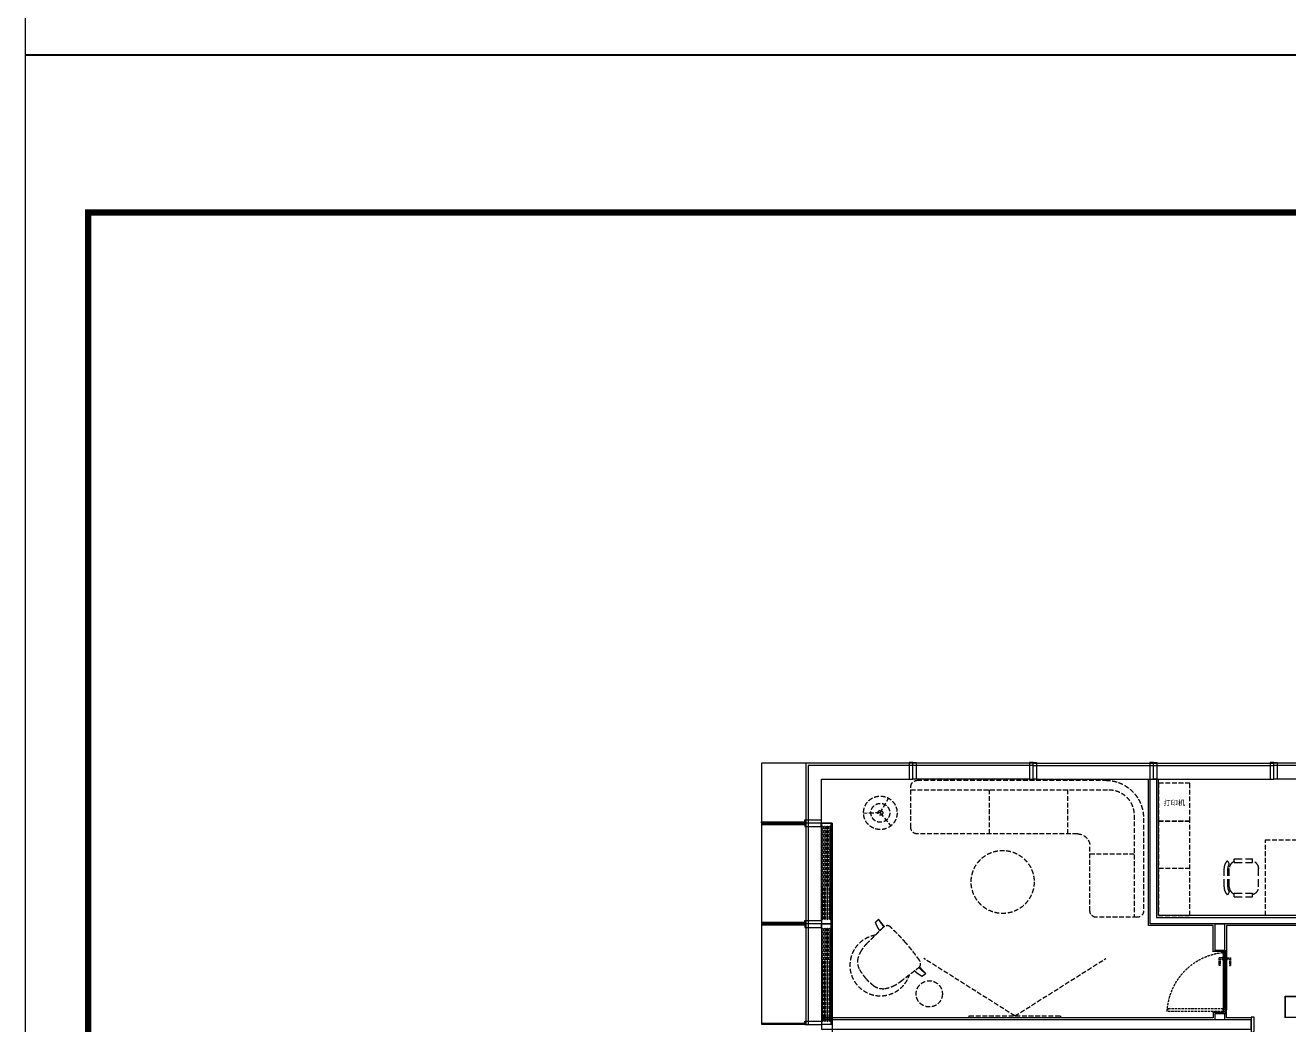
# Model space of a CAD drawing. Extents: x -284868 to 304789, y -137694 to 137894.
# Drawn here: x 111006 to 131065, y -68988 to -53123 of the extents above; entities that cross this region are included whole.
import ezdxf
from ezdxf.enums import TextEntityAlignment as Align

# ---------------------------------------------------------------- set-up
doc = ezdxf.new("R2010")
doc.units = 0
doc.linetypes.add('DASH', pattern=[0.35, 0.25, -0.1])
doc.linetypes.add('DASHED', pattern=[0.75, 0.5, -0.25])
doc.layers.get('0').update_dxf_attribs({"linetype": 'CONTINUOUS'})
for name, color, linetype in [('0-墙', 4, 'CONTINUOUS'), ('0-窗', 11, 'CONTINUOUS'), ('EQUIP-应急', 3, 'CONTINUOUS'), ('F-地漏', 8, 'CONTINUOUS'), ('P-完成面', 42, 'CONTINUOUS'), ('P-平面家具', 3, 'CONTINUOUS'), ('P-门扇', 6, 'CONTINUOUS'), ('TEL_TITLE', 7, 'CONTINUOUS')]:
    doc.layers.add(name, color=color, linetype=linetype)
doc.styles.add('_TCH_DYN', font='')
doc.styles.add('_TEL_ATTDEF', font='GBENOR', dxfattribs={"width": 0.8, "height": 3, "bigfont": 'GBCBIG'})
doc.styles.add('_TEL_DIM', font='SIMPLEX', dxfattribs={"width": 0.8, "height": 3.5, "bigfont": 'HZTXT'})
doc.styles.get('_TCH_DYN').set_extended_font_data('SimSun')

# ---------------------------------------------------------------- blocks, each defined once
blk = doc.blocks.new('A$C3B8026B3')
for p, q in [((950, 52205), (950, 54450)), ((950, 54450), (2345, 54450)), ((4255, 54450), (2455, 54450)), ((4365, 54450), (6165, 54450)), ((6275, 54450), (8075, 54450)), ((9985, 54450), (8185, 54450)), ((0, 53755, 0), (0, 53769, 0)), ((0, 53769, 0), (687, 53769, 0)), ((687, 53749, 0), (687, 53804, 0)), ((687, 53804, 0), (948, 53804, 0)), ((687, 53769, 0), (687, 53755, 0)), ((948, 53804, 0), (948, 53749, 0)), ((687, 53755, 0), (0, 53755, 0)), ((0, 53743, 0), (0, 53728, 0)), ((687, 53743, 0), (0, 53743, 0)), ((0, 53728, 0), (687, 53728, 0)), ((687, 53749, 0), (687, 53694, 0)), ((948, 53749, 0), (687, 53749, 0)), ((948, 53749, 0), (687, 53749, 0)), ((687, 53728, 0), (687, 53743, 0)), ((687, 53694, 0), (948, 53694, 0)), ((948, 53694, 0), (948, 53749, 0)), ((950, 52095), (950, 50605))]:
    blk.add_line(p, q)
for points in [[(700, 54700), (0, 54700), (0, 52156)], [(2400, 54700), (700, 54700)], [(700, 54700), (700, 52150)], [(2400, 54662), (738, 54662)], [(738, 54662), (738, 52150)], [(4310, 54700), (2400, 54700)], [(4310, 54662), (2400, 54662)], [(4310, 54700), (6220, 54700)], [(4310, 54662), (6220, 54662)], [(6220, 54700), (8130, 54700)], [(6220, 54662), (8130, 54662)], [(10040, 54700), (8130, 54700)], [(10040, 54662), (8130, 54662)], [(0, 52144), (0, 50556)], [(700, 52150), (700, 50550)], [(738, 52150), (738, 50550)]]:
    blk.add_lwpolyline(points)
for points in [[(2400, 54712), (2345, 54712), (2345, 54450), (2400, 54450)], [(2400, 54712), (2455, 54712), (2455, 54450), (2400, 54450)], [(4310, 54712), (4255, 54712), (4255, 54450), (4310, 54450)], [(4310, 54712), (4365, 54712), (4365, 54450), (4310, 54450)], [(6220, 54712), (6165, 54712), (6165, 54450), (6220, 54450)], [(6220, 54712), (6275, 54712), (6275, 54450), (6220, 54450)], [(8130, 54712), (8075, 54712), (8075, 54450), (8130, 54450)], [(8130, 54712), (8185, 54712), (8185, 54450), (8130, 54450)], [(688, 52150), (688, 52205), (950, 52205), (950, 52150)], [(688, 52150), (688, 52095), (950, 52095), (950, 52150)], [(688, 50550), (688, 50605), (950, 50605), (950, 50550)]]:
    blk.add_lwpolyline(points, close=True)
at = {"elevation": 0}
blk.add_lwpolyline([(688, 52156), (688, 52170), (0, 52170), (0, 52156)], close=True, dxfattribs=at)
for points in [[(0, 52144), (688, 52144), (688, 52129), (0, 52129)], [(0, 50556), (688, 50556), (688, 50570), (0, 50570)]]:
    blk.add_lwpolyline(points, dxfattribs=at)
blk = doc.blocks.new('A$C678165FB')
for p, q in [((-36643, 50506, 0), (-36643, 52099)), ((-36640, 50506, 0), (-36640, 52099)), ((-36643, 48906, 0), (-36643, 50494)), ((-36640, 48906, 0), (-36640, 50494))]:
    blk.add_line(p, q)
blk.add_lwpolyline([(-36802, 52099), (-36631, 52099), (-36631, 47300)])
for points in [[(-36630, 50506), (-36630, 52099), (-36801, 52099), (-36801, 50506)], [(-36630, 48906), (-36630, 50494), (-36801, 50494), (-36801, 48906)]]:
    blk.add_lwpolyline(points, close=True)
for points in [[(-36775, 52040), (-36775, 52010, -1), (-36795, 52010), (-36795, 52040, -0.999999)], [(-36775, 51975), (-36775, 51945, -1), (-36795, 51945), (-36795, 51975, -0.999999)], [(-36736, 52040), (-36736, 52010, -1), (-36756, 52010), (-36756, 52040, -0.999999)], [(-36736, 51975), (-36736, 51945, -1), (-36756, 51945), (-36756, 51975, -0.999999)], [(-36696, 52040), (-36696, 52010, -1), (-36716, 52010), (-36716, 52040, -0.999999)], [(-36696, 51975), (-36696, 51945, -1), (-36716, 51945), (-36716, 51975, -0.999999)], [(-36657, 52040), (-36657, 52010, -1), (-36677, 52010), (-36677, 52040, -0.999999)], [(-36657, 51975), (-36657, 51945, -1), (-36677, 51945), (-36677, 51975, -0.999999)], [(-36775, 51910), (-36775, 51880, -1), (-36795, 51880), (-36795, 51910, -0.999999)], [(-36775, 51845), (-36775, 51815, -1), (-36795, 51815), (-36795, 51845, -0.999999)], [(-36775, 51780), (-36775, 51750, -1), (-36795, 51750), (-36795, 51780, -0.999999)], [(-36736, 51910), (-36736, 51880, -1), (-36756, 51880), (-36756, 51910, -0.999999)], [(-36736, 51845), (-36736, 51815, -1), (-36756, 51815), (-36756, 51845, -0.999999)], [(-36736, 51780), (-36736, 51750, -1), (-36756, 51750), (-36756, 51780, -0.999999)], [(-36696, 51910), (-36696, 51880, -1), (-36716, 51880), (-36716, 51910, -0.999999)], [(-36696, 51845), (-36696, 51815, -1), (-36716, 51815), (-36716, 51845, -0.999999)], [(-36696, 51780), (-36696, 51750, -1), (-36716, 51750), (-36716, 51780, -0.999999)], [(-36657, 51910), (-36657, 51880, -1), (-36677, 51880), (-36677, 51910, -0.999999)], [(-36657, 51845), (-36657, 51815, -1), (-36677, 51815), (-36677, 51845, -0.999999)], [(-36657, 51780), (-36657, 51750, -1), (-36677, 51750), (-36677, 51780, -0.999999)], [(-36775, 51715), (-36775, 51685, -1), (-36795, 51685), (-36795, 51715, -0.999999)], [(-36775, 51650), (-36775, 51620, -1), (-36795, 51620), (-36795, 51650, -0.999999)], [(-36775, 51585), (-36775, 51555, -1), (-36795, 51555), (-36795, 51585, -0.999999)], [(-36736, 51715), (-36736, 51685, -1), (-36756, 51685), (-36756, 51715, -0.999999)], [(-36736, 51650), (-36736, 51620, -1), (-36756, 51620), (-36756, 51650, -0.999999)], [(-36736, 51585), (-36736, 51555, -1), (-36756, 51555), (-36756, 51585, -0.999999)], [(-36696, 51715), (-36696, 51685, -1), (-36716, 51685), (-36716, 51715, -0.999999)], [(-36696, 51650), (-36696, 51620, -1), (-36716, 51620), (-36716, 51650, -0.999999)], [(-36696, 51585), (-36696, 51555, -1), (-36716, 51555), (-36716, 51585, -0.999999)], [(-36657, 51715), (-36657, 51685, -1), (-36677, 51685), (-36677, 51715, -0.999999)], [(-36657, 51650), (-36657, 51620, -1), (-36677, 51620), (-36677, 51650, -0.999999)], [(-36657, 51585), (-36657, 51555, -1), (-36677, 51555), (-36677, 51585, -0.999999)], [(-36775, 51520), (-36775, 51490, -1), (-36795, 51490), (-36795, 51520, -0.999999)], [(-36775, 51455), (-36775, 51425, -1), (-36795, 51425), (-36795, 51455, -0.999999)], [(-36775, 51390), (-36775, 51360, -1), (-36795, 51360), (-36795, 51390, -0.999999)], [(-36736, 51520), (-36736, 51490, -1), (-36756, 51490), (-36756, 51520, -0.999999)], [(-36736, 51455), (-36736, 51425, -1), (-36756, 51425), (-36756, 51455, -0.999999)], [(-36736, 51390), (-36736, 51360, -1), (-36756, 51360), (-36756, 51390, -0.999999)], [(-36696, 51520), (-36696, 51490, -1), (-36716, 51490), (-36716, 51520, -0.999999)], [(-36696, 51455), (-36696, 51425, -1), (-36716, 51425), (-36716, 51455, -0.999999)], [(-36696, 51390), (-36696, 51360, -1), (-36716, 51360), (-36716, 51390, -0.999999)], [(-36657, 51520), (-36657, 51490, -1), (-36677, 51490), (-36677, 51520, -0.999999)], [(-36657, 51455), (-36657, 51425, -1), (-36677, 51425), (-36677, 51455, -0.999999)], [(-36657, 51390), (-36657, 51360, -1), (-36677, 51360), (-36677, 51390, -0.999999)], [(-36775, 51325), (-36775, 51295, -1), (-36795, 51295), (-36795, 51325, -0.999999)], [(-36775, 51260), (-36775, 51230, -1), (-36795, 51230), (-36795, 51260, -0.999999)], [(-36775, 51195), (-36775, 51165, -1), (-36795, 51165), (-36795, 51195, -0.999999)], [(-36736, 51325), (-36736, 51295, -1), (-36756, 51295), (-36756, 51325, -0.999999)], [(-36736, 51260), (-36736, 51230, -1), (-36756, 51230), (-36756, 51260, -0.999999)], [(-36736, 51195), (-36736, 51165, -1), (-36756, 51165), (-36756, 51195, -0.999999)], [(-36696, 51325), (-36696, 51295, -1), (-36716, 51295), (-36716, 51325, -0.999999)], [(-36696, 51260), (-36696, 51230, -1), (-36716, 51230), (-36716, 51260, -0.999999)], [(-36696, 51195), (-36696, 51165, -1), (-36716, 51165), (-36716, 51195, -0.999999)], [(-36657, 51325), (-36657, 51295, -1), (-36677, 51295), (-36677, 51325, -0.999999)], [(-36657, 51260), (-36657, 51230, -1), (-36677, 51230), (-36677, 51260, -0.999999)], [(-36657, 51195), (-36657, 51165, -1), (-36677, 51165), (-36677, 51195, -0.999999)], [(-36775, 51130), (-36775, 51100, -1), (-36795, 51100), (-36795, 51130, -0.999999)], [(-36775, 51035), (-36775, 51065, 1), (-36795, 51065), (-36795, 51035, 0.999999)], [(-36775, 50970), (-36775, 51000, 1), (-36795, 51000), (-36795, 50970, 0.999999)], [(-36736, 51130), (-36736, 51100, -1), (-36756, 51100), (-36756, 51130, -0.999999)], [(-36736, 51035), (-36736, 51065, 1), (-36756, 51065), (-36756, 51035, 0.999999)], [(-36736, 50970), (-36736, 51000, 1), (-36756, 51000), (-36756, 50970, 0.999999)], [(-36696, 51130), (-36696, 51100, -1), (-36716, 51100), (-36716, 51130, -0.999999)], [(-36696, 51035), (-36696, 51065, 1), (-36716, 51065), (-36716, 51035, 0.999999)], [(-36696, 50970), (-36696, 51000, 1), (-36716, 51000), (-36716, 50970, 0.999999)], [(-36657, 51130), (-36657, 51100, -1), (-36677, 51100), (-36677, 51130, -0.999999)], [(-36657, 51035), (-36657, 51065, 1), (-36677, 51065), (-36677, 51035, 0.999999)], [(-36657, 50970), (-36657, 51000, 1), (-36677, 51000), (-36677, 50970, 0.999999)], [(-36775, 50905), (-36775, 50935, 1), (-36795, 50935), (-36795, 50905, 0.999999)], [(-36775, 50840), (-36775, 50870, 1), (-36795, 50870), (-36795, 50840, 0.999999)], [(-36775, 50775), (-36775, 50805, 1), (-36795, 50805), (-36795, 50775, 0.999999)], [(-36775, 50710), (-36775, 50740, 1), (-36795, 50740), (-36795, 50710, 0.999999)], [(-36736, 50905), (-36736, 50935, 1), (-36756, 50935), (-36756, 50905, 0.999999)], [(-36736, 50840), (-36736, 50870, 1), (-36756, 50870), (-36756, 50840, 0.999999)], [(-36736, 50775), (-36736, 50805, 1), (-36756, 50805), (-36756, 50775, 0.999999)], [(-36736, 50710), (-36736, 50740, 1), (-36756, 50740), (-36756, 50710, 0.999999)], [(-36696, 50905), (-36696, 50935, 1), (-36716, 50935), (-36716, 50905, 0.999999)], [(-36696, 50840), (-36696, 50870, 1), (-36716, 50870), (-36716, 50840, 0.999999)], [(-36696, 50775), (-36696, 50805, 1), (-36716, 50805), (-36716, 50775, 0.999999)], [(-36696, 50710), (-36696, 50740, 1), (-36716, 50740), (-36716, 50710, 0.999999)], [(-36657, 50905), (-36657, 50935, 1), (-36677, 50935), (-36677, 50905, 0.999999)], [(-36657, 50840), (-36657, 50870, 1), (-36677, 50870), (-36677, 50840, 0.999999)], [(-36657, 50775), (-36657, 50805, 1), (-36677, 50805), (-36677, 50775, 0.999999)], [(-36657, 50710), (-36657, 50740, 1), (-36677, 50740), (-36677, 50710, 0.999999)], [(-36775, 50645), (-36775, 50675, 1), (-36795, 50675), (-36795, 50645, 0.999999)], [(-36775, 50580), (-36775, 50610, 1), (-36795, 50610), (-36795, 50580, 0.999999)], [(-36736, 50645), (-36736, 50675, 1), (-36756, 50675), (-36756, 50645, 0.999999)], [(-36736, 50580), (-36736, 50610, 1), (-36756, 50610), (-36756, 50580, 0.999999)], [(-36696, 50645), (-36696, 50675, 1), (-36716, 50675), (-36716, 50645, 0.999999)], [(-36696, 50580), (-36696, 50610, 1), (-36716, 50610), (-36716, 50580, 0.999999)], [(-36657, 50645), (-36657, 50675, 1), (-36677, 50675), (-36677, 50645, 0.999999)], [(-36657, 50580), (-36657, 50610, 1), (-36677, 50610), (-36677, 50580, 0.999999)], [(-36775, 50420), (-36775, 50390, -1), (-36795, 50390), (-36795, 50420, -0.999999)], [(-36775, 50355), (-36775, 50325, -1), (-36795, 50325), (-36795, 50355, -0.999999)], [(-36736, 50420), (-36736, 50390, -1), (-36756, 50390), (-36756, 50420, -0.999999)], [(-36736, 50355), (-36736, 50325, -1), (-36756, 50325), (-36756, 50355, -0.999999)], [(-36696, 50420), (-36696, 50390, -1), (-36716, 50390), (-36716, 50420, -0.999999)], [(-36696, 50355), (-36696, 50325, -1), (-36716, 50325), (-36716, 50355, -0.999999)], [(-36657, 50420), (-36657, 50390, -1), (-36677, 50390), (-36677, 50420, -0.999999)], [(-36657, 50355), (-36657, 50325, -1), (-36677, 50325), (-36677, 50355, -0.999999)], [(-36775, 50290), (-36775, 50260, -1), (-36795, 50260), (-36795, 50290, -0.999999)], [(-36775, 50225), (-36775, 50195, -1), (-36795, 50195), (-36795, 50225, -0.999999)], [(-36775, 50160), (-36775, 50130, -1), (-36795, 50130), (-36795, 50160, -0.999999)], [(-36736, 50290), (-36736, 50260, -1), (-36756, 50260), (-36756, 50290, -0.999999)], [(-36736, 50225), (-36736, 50195, -1), (-36756, 50195), (-36756, 50225, -0.999999)], [(-36736, 50160), (-36736, 50130, -1), (-36756, 50130), (-36756, 50160, -0.999999)], [(-36696, 50290), (-36696, 50260, -1), (-36716, 50260), (-36716, 50290, -0.999999)], [(-36696, 50225), (-36696, 50195, -1), (-36716, 50195), (-36716, 50225, -0.999999)], [(-36696, 50160), (-36696, 50130, -1), (-36716, 50130), (-36716, 50160, -0.999999)], [(-36657, 50290), (-36657, 50260, -1), (-36677, 50260), (-36677, 50290, -0.999999)], [(-36657, 50225), (-36657, 50195, -1), (-36677, 50195), (-36677, 50225, -0.999999)], [(-36657, 50160), (-36657, 50130, -1), (-36677, 50130), (-36677, 50160, -0.999999)], [(-36775, 50095), (-36775, 50065, -1), (-36795, 50065), (-36795, 50095, -0.999999)], [(-36775, 50030), (-36775, 50000, -1), (-36795, 50000), (-36795, 50030, -0.999999)], [(-36775, 49965), (-36775, 49935, -1), (-36795, 49935), (-36795, 49965, -0.999999)], [(-36736, 50095), (-36736, 50065, -1), (-36756, 50065), (-36756, 50095, -0.999999)], [(-36736, 50030), (-36736, 50000, -1), (-36756, 50000), (-36756, 50030, -0.999999)], [(-36736, 49965), (-36736, 49935, -1), (-36756, 49935), (-36756, 49965, -0.999999)], [(-36696, 50095), (-36696, 50065, -1), (-36716, 50065), (-36716, 50095, -0.999999)], [(-36696, 50030), (-36696, 50000, -1), (-36716, 50000), (-36716, 50030, -0.999999)], [(-36696, 49965), (-36696, 49935, -1), (-36716, 49935), (-36716, 49965, -0.999999)], [(-36657, 50095), (-36657, 50065, -1), (-36677, 50065), (-36677, 50095, -0.999999)], [(-36657, 50030), (-36657, 50000, -1), (-36677, 50000), (-36677, 50030, -0.999999)], [(-36657, 49965), (-36657, 49935, -1), (-36677, 49935), (-36677, 49965, -0.999999)], [(-36775, 49870), (-36775, 49900, 1), (-36795, 49900), (-36795, 49870, 0.999999)], [(-36775, 49805), (-36775, 49835, 1), (-36795, 49835), (-36795, 49805, 0.999999)], [(-36775, 49740), (-36775, 49770, 1), (-36795, 49770), (-36795, 49740, 0.999999)], [(-36736, 49870), (-36736, 49900, 1), (-36756, 49900), (-36756, 49870, 0.999999)], [(-36736, 49805), (-36736, 49835, 1), (-36756, 49835), (-36756, 49805, 0.999999)], [(-36736, 49740), (-36736, 49770, 1), (-36756, 49770), (-36756, 49740, 0.999999)], [(-36696, 49870), (-36696, 49900, 1), (-36716, 49900), (-36716, 49870, 0.999999)], [(-36696, 49805), (-36696, 49835, 1), (-36716, 49835), (-36716, 49805, 0.999999)], [(-36696, 49740), (-36696, 49770, 1), (-36716, 49770), (-36716, 49740, 0.999999)], [(-36657, 49870), (-36657, 49900, 1), (-36677, 49900), (-36677, 49870, 0.999999)], [(-36657, 49805), (-36657, 49835, 1), (-36677, 49835), (-36677, 49805, 0.999999)], [(-36657, 49740), (-36657, 49770, 1), (-36677, 49770), (-36677, 49740, 0.999999)], [(-36775, 49675), (-36775, 49705, 1), (-36795, 49705), (-36795, 49675, 0.999999)], [(-36775, 49610), (-36775, 49640, 1), (-36795, 49640), (-36795, 49610, 0.999999)], [(-36775, 49545), (-36775, 49575, 1), (-36795, 49575), (-36795, 49545, 0.999999)], [(-36736, 49675), (-36736, 49705, 1), (-36756, 49705), (-36756, 49675, 0.999999)], [(-36736, 49610), (-36736, 49640, 1), (-36756, 49640), (-36756, 49610, 0.999999)], [(-36736, 49545), (-36736, 49575, 1), (-36756, 49575), (-36756, 49545, 0.999999)], [(-36696, 49675), (-36696, 49705, 1), (-36716, 49705), (-36716, 49675, 0.999999)], [(-36696, 49610), (-36696, 49640, 1), (-36716, 49640), (-36716, 49610, 0.999999)], [(-36696, 49545), (-36696, 49575, 1), (-36716, 49575), (-36716, 49545, 0.999999)], [(-36657, 49675), (-36657, 49705, 1), (-36677, 49705), (-36677, 49675, 0.999999)], [(-36657, 49610), (-36657, 49640, 1), (-36677, 49640), (-36677, 49610, 0.999999)], [(-36657, 49545), (-36657, 49575, 1), (-36677, 49575), (-36677, 49545, 0.999999)], [(-36775, 49480), (-36775, 49510, 1), (-36795, 49510), (-36795, 49480, 0.999999)], [(-36775, 49415), (-36775, 49445, 1), (-36795, 49445), (-36795, 49415, 0.999999)], [(-36775, 49350), (-36775, 49380, 1), (-36795, 49380), (-36795, 49350, 0.999999)], [(-36736, 49480), (-36736, 49510, 1), (-36756, 49510), (-36756, 49480, 0.999999)], [(-36736, 49415), (-36736, 49445, 1), (-36756, 49445), (-36756, 49415, 0.999999)], [(-36736, 49350), (-36736, 49380, 1), (-36756, 49380), (-36756, 49350, 0.999999)], [(-36696, 49480), (-36696, 49510, 1), (-36716, 49510), (-36716, 49480, 0.999999)], [(-36696, 49415), (-36696, 49445, 1), (-36716, 49445), (-36716, 49415, 0.999999)], [(-36696, 49350), (-36696, 49380, 1), (-36716, 49380), (-36716, 49350, 0.999999)], [(-36657, 49480), (-36657, 49510, 1), (-36677, 49510), (-36677, 49480, 0.999999)], [(-36657, 49415), (-36657, 49445, 1), (-36677, 49445), (-36677, 49415, 0.999999)], [(-36657, 49350), (-36657, 49380, 1), (-36677, 49380), (-36677, 49350, 0.999999)], [(-36775, 49285), (-36775, 49315, 1), (-36795, 49315), (-36795, 49285, 0.999999)], [(-36775, 49220), (-36775, 49250, 1), (-36795, 49250), (-36795, 49220, 0.999999)], [(-36775, 49155), (-36775, 49185, 1), (-36795, 49185), (-36795, 49155, 0.999999)], [(-36736, 49285), (-36736, 49315, 1), (-36756, 49315), (-36756, 49285, 0.999999)], [(-36736, 49220), (-36736, 49250, 1), (-36756, 49250), (-36756, 49220, 0.999999)], [(-36736, 49155), (-36736, 49185, 1), (-36756, 49185), (-36756, 49155, 0.999999)], [(-36696, 49285), (-36696, 49315, 1), (-36716, 49315), (-36716, 49285, 0.999999)], [(-36696, 49220), (-36696, 49250, 1), (-36716, 49250), (-36716, 49220, 0.999999)], [(-36696, 49155), (-36696, 49185, 1), (-36716, 49185), (-36716, 49155, 0.999999)], [(-36657, 49285), (-36657, 49315, 1), (-36677, 49315), (-36677, 49285, 0.999999)], [(-36657, 49220), (-36657, 49250, 1), (-36677, 49250), (-36677, 49220, 0.999999)], [(-36657, 49155), (-36657, 49185, 1), (-36677, 49185), (-36677, 49155, 0.999999)], [(-36775, 49090), (-36775, 49120, 1), (-36795, 49120), (-36795, 49090, 0.999999)], [(-36775, 49025), (-36775, 49055, 1), (-36795, 49055), (-36795, 49025, 0.999999)], [(-36775, 48960), (-36775, 48990, 1), (-36795, 48990), (-36795, 48960, 0.999999)], [(-36736, 49090), (-36736, 49120, 1), (-36756, 49120), (-36756, 49090, 0.999999)], [(-36736, 49025), (-36736, 49055, 1), (-36756, 49055), (-36756, 49025, 0.999999)], [(-36736, 48960), (-36736, 48990, 1), (-36756, 48990), (-36756, 48960, 0.999999)], [(-36696, 49090), (-36696, 49120, 1), (-36716, 49120), (-36716, 49090, 0.999999)], [(-36696, 49025), (-36696, 49055, 1), (-36716, 49055), (-36716, 49025, 0.999999)], [(-36696, 48960), (-36696, 48990, 1), (-36716, 48990), (-36716, 48960, 0.999999)], [(-36657, 49090), (-36657, 49120, 1), (-36677, 49120), (-36677, 49090, 0.999999)], [(-36657, 49025), (-36657, 49055, 1), (-36677, 49055), (-36677, 49025, 0.999999)], [(-36657, 48960), (-36657, 48990, 1), (-36677, 48990), (-36677, 48960, 0.999999)]]:
    blk.add_lwpolyline(points, format="xyb", close=True)
blk = doc.blocks.new('FZ03')
at = {"color": 8}
for p, q in [((-4, 1), (-4, 3)), ((-4, 3), (0, 3)), ((0, 0), (-4, 1)), ((-3, 7), (3, 7)), ((0, 7), (-3, 5)), ((-3, 3), (-3, 7)), ((0, 5), (-3, 4)), ((0, 7), (3, 5)), ((0, 7), (0, 3)), ((0, 5), (3, 4)), ((0, 3), (4, 3)), ((4, 1), (0, 0)), ((3, 3), (3, 7)), ((4, 3), (4, 1))]:
    blk.add_line(p, q, dxfattribs=at)
blk = doc.blocks.new('A$C79893AB6')
at = {"color": 8, "linetype": 'DASHED', "ltscale": 5}
for points in [[(10, 20), (0, 20), (0, 5), (10, 5)], [(10, 0), (12, 0), (12, 25), (10, 25)], [(13, 0), (15, 0), (15, 25), (13, 25)], [(15, 20), (25, 20), (25, 5), (15, 5)]]:
    blk.add_lwpolyline(points, close=True, dxfattribs=at)
for points in [[(5, 20), (5, 5)], [(12, 18), (13, 18)], [(12, 16), (13, 16)], [(12, 14), (13, 14)], [(12, 10), (13, 10)], [(12, 8), (13, 8)], [(12, 6), (13, 6)], [(20, 20), (20, 5)]]:
    blk.add_lwpolyline(points, dxfattribs=at)
blk = doc.blocks.new('A$C11DE782A')
at = {"color": 8, "linetype": 'DASHED', "ltscale": 30}
for points in [[(825, 63), (721, 63), (721, 82), (844, 82)], [(861, 20), (861, 15), (809, 15), (809, 20)], [(825, 63), (825, 22), (844, 22), (844, 82)], [(825, -83), (721, -83), (721, -102), (844, -102)], [(861, -40), (861, -35), (809, -35), (809, -40)], [(825, -83), (825, -42), (844, -42), (844, -102)]]:
    blk.add_lwpolyline(points, dxfattribs=at)
for points in [[(809, 20, -0.414214), (810, 22), (860, 22, -0.414214), (861, 20)], [(809, -40, 0.414214), (810, -42), (860, -42, 0.414214), (861, -40)]]:
    blk.add_lwpolyline(points, format="xyb", dxfattribs=at)
at = {"layer": 'P-门扇'}
for p, q in [((900, 15), (20, 15)), ((900, -35), (20, -35))]:
    blk.add_line(p, q, dxfattribs=at)
at = {"layer": 'P-门扇', "color": 251}
for p, q in [((915, 12), (20, 12)), ((900, 0), (20, 0)), ((900, -20), (20, -20)), ((930, -32), (20, -32))]:
    blk.add_line(p, q, dxfattribs=at)
at = {"layer": 'P-门扇'}
blk.add_lwpolyline([(5, 15), (20, 15), (20, -35), (-10, -35), (-10, -3), (5, -3)], close=True, dxfattribs=at)
at = {"layer": 'P-门扇', "color": 251}
for points in [[(60, -20), (60, 0), (20, 0), (20, -20)], [(480, -20), (480, 0), (440, 0), (440, -20)], [(900, -20), (900, 0), (860, 0), (860, -20)]]:
    blk.add_lwpolyline(points, close=True, dxfattribs=at)
for points in [[(60, -20), (20, 0)], [(20, -20), (60, 0)], [(480, -20), (440, 0)], [(440, -20), (480, 0)], [(900, -20), (860, 0)], [(860, -20), (900, 0)]]:
    blk.add_lwpolyline(points, dxfattribs=at)
at = {"layer": 'P-门扇'}
for points in [[(900, -35), (900, -35), (930, -35), (930, -3), (915, -3), (915, 15), (900, 15)], [(900, 12), (900, -32)]]:
    blk.add_lwpolyline(points, dxfattribs=at)
at = {"layer": 'P-门扇', "color": 251, "linetype": 'DASH', "ltscale": 150}
blk.add_lwpolyline([(40, -50), (22, -50), (22, -35), (-10, -35), (-10, -925), (22, -925), (22, -910), (40, -910), (40, -50)], dxfattribs=at)
blk.add_lwpolyline([(930, -35, -0.374184), (-10, -925, 3.831979)], format="xyb", dxfattribs=at)
at = {"xscale": -0.7194583547756841, "yscale": 0.7194583547756841, "zscale": 0.7194583547756841}
for p in [(-5, -2), (925, -2)]:
    blk.add_blockref('FZ03', p, dxfattribs=at)
blk.add_blockref('A$C79893AB6', (-25, -35))
blk = doc.blocks.new('A$C6ADB32EF')
at = {"linetype": 'DASH', "ltscale": 500, "extrusion": (9.7216e-06, -4.61158e-06, 1)}
for p, q in [((-453, 302, 0), (-453, 244, 0)), ((-162, 302, 0), (-453, 302, 0)), ((-162, 244, 0), (-453, 244, 0)), ((-162, 302, 0), (-162, 244, 0)), ((-548, 146, 0), (-548, -146, 0)), ((-82, 146, 0), (-82, -146, 0)), ((-58, 146, 0), (-58, -146, 0)), ((0, 146, 0), (0, -146, 0)), ((-162, -244, 0), (-453, -244, 0)), ((-453, -244, 0), (-453, -302, 0)), ((-162, -302, 0), (-453, -302, 0)), ((-162, -244, 0), (-162, -302, 0))]:
    blk.add_line(p, q, dxfattribs=at)
for centre, radius, start, end in [((-432, 146), 117, 100.6177, 180), ((-198, 146), 116, 359.9475, 71.9768), ((-40, 222), 41.8, 93.1903, 179.0444), ((-198, 146), 140, 360, 33.4945), ((-181, 148), 181, 359.2506, 39.8909), ((-432, -146), 117, 180, 259.3822), ((-198, -146), 116, 288.0313, 0.0488), ((-198, -146), 140, 326.5054, 360), ((-168, -150), 168, 315.8401, 1.3797), ((-7, -201), 77.5, 196.626, 238.7279)]:
    blk.add_arc(centre, radius, start, end, dxfattribs=at)
blk = doc.blocks.new('SDGEWTEWTET')
at = {"layer": 'P-平面家具', "linetype": 'DASH', "ltscale": 300}
for p, q in [((29483, 129079, -5144160), (26340, 129079, -5144160)), ((25940, 128679, -5144160), (25940, 127055, -5144160))]:
    blk.add_line(p, q, dxfattribs=at)
at = {"layer": 'P-平面家具', "linetype": 'DASH', "ltscale": 300, "elevation": -5144160}
blk.add_lwpolyline([(26540, 127055, 0.414214), (26640, 127155), (26640, 128179, -0.414214), (26840, 128379), (29383, 128379, 0.414214), (29483, 128479), (29483, 129129, 0.414214), (29383, 129229), (26390, 129229, 0.414214), (25790, 128629), (25790, 127155, 0.414214), (25890, 127055), (26540, 127055)], format="xyb", dxfattribs=at)
for points in [[(26989, 128379), (26989, 129079)], [(28236, 128379), (28236, 129079)], [(26640, 128061), (25940, 128062)]]:
    blk.add_lwpolyline(points, dxfattribs=at)
at = {"layer": 'P-平面家具', "linetype": 'DASH', "ltscale": 300}
blk.add_arc((26340, 128679, -5144160), 400, 90, 180, dxfattribs=at)
blk = doc.blocks.new('qgergwerghwe')
at = {"layer": 'P-平面家具', "linetype": 'DASH', "ltscale": 300}
for p, q in [((418172, 93337), (418172, 93337)), ((418192, 93457), (418237, 93387)), ((418250, 93369), (418274, 93341)), ((418856, 92672), (418832, 92699)), ((418813, 92599), (418813, 92599)), ((418935, 92601), (418872, 92656))]:
    blk.add_line(p, q, dxfattribs=at)
blk.add_circle((418996, 92278), 208, dxfattribs=at)
for centre, radius, start, end in [((418433, 93514), 233, 213.0869, 218.5593), ((418221, 92732), 485, 99.6198, 342.3375), ((419025, 92832), 233, 223.3981, 228.8704)]:
    blk.add_arc(centre, radius, start, end, dxfattribs=at)
for points, weights in [([(418270, 93338), (418140, 93210), (418010, 93083)], [1, 0.999998055489, 1]), ([(418010, 93083), (417957, 93031), (417918, 92968)], [1, 0.992638230434, 1]), ([(417918, 92968), (417883, 92913), (417864, 92849)], [1, 0.99030303555, 1]), ([(417864, 92849), (417840, 92754), (417886, 92667)], [1, 0.933902636601, 1]), ([(418540, 92474), (418684, 92585), (418828, 92695)], [1, 0.999998055489, 1]), ([(417886, 92667), (417930, 92593), (417985, 92527)], [1, 0.99637701365, 1]), ([(417985, 92527), (418043, 92463), (418111, 92409)], [1, 0.99637701365, 1]), ([(418413, 92399), (418481, 92429), (418540, 92474)], [1, 0.992638230434, 1]), ([(418111, 92409), (418190, 92352), (418288, 92362)], [1, 0.933902636601, 1]), ([(418288, 92362), (418353, 92372), (418413, 92399)], [1, 0.99030303555, 1])]:
    blk.add_rational_spline(points, weights, degree=2, dxfattribs=at)
for points, knots in [([(418192, 93457), (418190, 93456), (418189, 93455), (418188, 93454), (418186, 93453), (418182, 93451), (418178, 93448), (418174, 93445), (418170, 93442), (418167, 93439), (418163, 93435), (418159, 93432), (418156, 93429), (418152, 93425), (418149, 93422), (418147, 93419), (418144, 93416), (418142, 93414), (418141, 93412), (418139, 93411), (418139, 93410), (418138, 93409), (418138, 93409)], [0.39775262, 0.39775262, 0.39775262, 0.40001533, 0.40227804, 0.40454075, 0.40680346, 0.40906617, 0.41132888, 0.41359159, 0.4158543, 0.41811701, 0.42037972, 0.42264243, 0.42490514, 0.42716785, 0.42943056, 0.43169327, 0.43395598, 0.43621869, 0.4384814, 0.44074411, 0.44300682, 0.44304331, 0.44304331, 0.44304331]), ([(418176, 93329), (418177, 93328), (418178, 93327), (418179, 93325), (418179, 93324), (418181, 93321), (418184, 93318), (418185, 93315), (418187, 93312), (418189, 93310), (418190, 93307), (418194, 93303), (418196, 93299), (418198, 93297), (418200, 93295), (418201, 93293), (418201, 93293)], [0.7314658, 0.7314658, 0.7314658, 0.7417246, 0.7519834, 0.7622423, 0.7725011, 0.7827599, 0.7930188, 0.8032776, 0.8135365, 0.8237953, 0.8340541, 0.844313, 0.8545718, 0.8648306, 0.8750895, 0.8752567, 0.8752567, 0.8752567]), ([(418201, 93293), (418202, 93292), (418203, 93290), (418204, 93289), (418205, 93288), (418206, 93287), (418207, 93286), (418208, 93284), (418209, 93283), (418210, 93282), (418210, 93281), (418211, 93280), (418212, 93279), (418212, 93279)], [0.8752567, 0.8752567, 0.8752567, 0.8865889, 0.897921, 0.9092531, 0.9205852, 0.9319173, 0.9432494, 0.9545815, 0.9659136, 0.9772457, 0.9885778, 0.9999099, 1, 1, 1]), ([(418283, 93348), (418275, 93356), (418272, 93360), (418269, 93363), (418267, 93366), (418264, 93369), (418261, 93372), (418259, 93375), (418257, 93377), (418256, 93379), (418255, 93380), (418253, 93382), (418252, 93383), (418252, 93384), (418251, 93385), (418250, 93386), (418250, 93386), (418249, 93387)], [0, 0, 0, 0.00171191, 0.00366952, 0.00562712, 0.00758472, 0.00954232, 0.01149992, 0.01345752, 0.01541513, 0.01737273, 0.01933033, 0.02128793, 0.02324553, 0.02520313, 0.02716074, 0.02911834, 0.03107594, 0.03107594, 0.03107594]), ([(418840, 92706), (418847, 92698), (418850, 92694), (418853, 92691), (418855, 92688), (418858, 92686), (418861, 92682), (418863, 92679), (418865, 92677), (418866, 92676), (418868, 92674), (418869, 92673), (418870, 92672), (418871, 92671), (418872, 92670), (418873, 92669), (418873, 92668), (418873, 92668)], [0, 0, 0, 0.00171191, 0.00366952, 0.00562712, 0.00758472, 0.00954232, 0.01149992, 0.01345752, 0.01541513, 0.01737273, 0.01933033, 0.02128793, 0.02324553, 0.02520313, 0.02716074, 0.02911834, 0.03107594, 0.03107594, 0.03107594]), ([(418774, 92633), (418773, 92635), (418772, 92636), (418771, 92637), (418770, 92638), (418769, 92639), (418767, 92640), (418766, 92641), (418765, 92642), (418764, 92643), (418763, 92644), (418763, 92645), (418762, 92646), (418762, 92646)], [0.8752567, 0.8752567, 0.8752567, 0.8865889, 0.897921, 0.9092531, 0.9205852, 0.9319173, 0.9432494, 0.9545815, 0.9659136, 0.9772457, 0.9885778, 0.9999099, 1, 1, 1]), ([(418806, 92604), (418805, 92605), (418804, 92606), (418803, 92607), (418802, 92608), (418799, 92610), (418796, 92613), (418793, 92615), (418791, 92617), (418789, 92619), (418787, 92621), (418783, 92625), (418780, 92628), (418778, 92630), (418775, 92632), (418774, 92633), (418774, 92633)], [0.7314658, 0.7314658, 0.7314658, 0.7417246, 0.7519834, 0.7622423, 0.7725011, 0.7827599, 0.7930188, 0.8032776, 0.8135365, 0.8237953, 0.8340541, 0.844313, 0.8545718, 0.8648306, 0.8750895, 0.8752567, 0.8752567, 0.8752567]), ([(418935, 92601), (418934, 92600), (418933, 92599), (418932, 92598), (418930, 92596), (418928, 92593), (418924, 92589), (418920, 92585), (418917, 92582), (418914, 92579), (418910, 92576), (418906, 92573), (418903, 92570), (418898, 92567), (418894, 92564), (418891, 92562), (418888, 92560), (418885, 92558), (418884, 92557), (418882, 92556), (418881, 92555), (418880, 92555), (418880, 92555)], [0.39775262, 0.39775262, 0.39775262, 0.40001533, 0.40227804, 0.40454075, 0.40680346, 0.40906617, 0.41132888, 0.41359159, 0.4158543, 0.41811701, 0.42037972, 0.42264243, 0.42490514, 0.42716785, 0.42943056, 0.43169327, 0.43395598, 0.43621869, 0.4384814, 0.44074411, 0.44300682, 0.44304331, 0.44304331, 0.44304331])]:
    blk.add_open_spline(points, degree=2, knots=knots, dxfattribs=at)
for points in [[(418138, 93409), (418138, 93409), (418138, 93409)], [(418138, 93409), (418138, 93409), (418138, 93408), (418138, 93408), (418138, 93408)], [(418138, 93408), (418155, 93372), (418172, 93336)], [(418172, 93336), (418172, 93336), (418172, 93336)], [(418172, 93336), (418173, 93334), (418175, 93330), (418176, 93329)], [(418193, 93457), (418193, 93457), (418192, 93457), (418192, 93457), (418192, 93457)], [(418202, 93447), (418201, 93448), (418198, 93452), (418194, 93455), (418193, 93457)], [(418193, 93457), (418193, 93457), (418193, 93457)], [(418193, 93457), (418193, 93457), (418193, 93457)], [(418249, 93387), (418226, 93417), (418202, 93447)], [(418274, 93341), (418272, 93340), (418270, 93338)], [(418380, 93339), (418380, 93340), (418379, 93341), (418378, 93341), (418376, 93343), (418375, 93344), (418373, 93345), (418371, 93347), (418368, 93349), (418365, 93350), (418362, 93352), (418358, 93354), (418354, 93356), (418350, 93357), (418347, 93358), (418344, 93359), (418340, 93360), (418335, 93360), (418332, 93361), (418328, 93361), (418325, 93361), (418321, 93361), (418317, 93360), (418315, 93360), (418313, 93360), (418309, 93359), (418305, 93358), (418302, 93357), (418299, 93356), (418295, 93354), (418292, 93353), (418289, 93352), (418287, 93350), (418284, 93349), (418283, 93348), (418281, 93347), (418280, 93346), (418279, 93345), (418278, 93344), (418277, 93343), (418276, 93343), (418274, 93342), (418274, 93341)], [(418381, 93339), (418381, 93339), (418380, 93339)], [(418627, 93084), (418618, 93093), (418606, 93107), (418598, 93117), (418589, 93126), (418575, 93142), (418556, 93162), (418540, 93180), (418504, 93218), (418467, 93256), (418449, 93273), (418433, 93289), (418421, 93301), (418412, 93309), (418403, 93318), (418390, 93331), (418381, 93339)], [(418066, 93138), (418066, 93138), (418066, 93138)], [(418844, 92805), (418838, 92815), (418827, 92830), (418820, 92840), (418812, 92850), (418803, 92863), (418789, 92882), (418774, 92902), (418742, 92944), (418710, 92985), (418694, 93004), (418677, 93025), (418663, 93041), (418655, 93051), (418647, 93061), (418635, 93074), (418627, 93084)], [(418828, 92695), (418830, 92697), (418832, 92699)], [(418832, 92699), (418833, 92699), (418834, 92700), (418835, 92701), (418836, 92702), (418837, 92703), (418838, 92704), (418839, 92705), (418840, 92706), (418841, 92708), (418843, 92710), (418845, 92713), (418846, 92715), (418848, 92718), (418850, 92721), (418852, 92725), (418853, 92727), (418854, 92731), (418856, 92735), (418856, 92737), (418857, 92739), (418858, 92743), (418858, 92747), (418859, 92750), (418859, 92753), (418859, 92757), (418859, 92761), (418859, 92765), (418859, 92769), (418858, 92772), (418857, 92776), (418856, 92780), (418855, 92785), (418854, 92788), (418853, 92791), (418851, 92794), (418850, 92797), (418849, 92798), (418848, 92800), (418847, 92802), (418846, 92803), (418845, 92804), (418845, 92805)], [(418845, 92805), (418845, 92805), (418844, 92805)], [(418602, 92522), (418602, 92522), (418602, 92522)], [(418812, 92599), (418810, 92600), (418807, 92603), (418806, 92604)], [(418813, 92599), (418812, 92599), (418812, 92599)], [(418879, 92555), (418846, 92577), (418813, 92599)], [(418873, 92668), (418900, 92641), (418927, 92613)], [(418880, 92555), (418880, 92555), (418880, 92555), (418879, 92555), (418879, 92555)], [(418880, 92555), (418880, 92555), (418880, 92555)], [(418927, 92613), (418928, 92612), (418931, 92609), (418934, 92604), (418935, 92602)], [(418935, 92602), (418935, 92602), (418935, 92602)], [(418935, 92602), (418935, 92602), (418935, 92602)], [(418935, 92602), (418935, 92602), (418935, 92602), (418935, 92601), (418935, 92601)]]:
    blk.add_open_spline(points, degree=2, dxfattribs=at)
blk = doc.blocks.new('EWRW')
at = {"layer": 'P-平面家具', "linetype": 'DASH', "ltscale": 300}
for q in [(419399, 95451), (419004, 95209), (419435, 95008)]:
    blk.add_line((419270, 95218), q, dxfattribs=at)
for radius in [266, 150, 38.6]:
    blk.add_circle((419270, 95218), radius, dxfattribs=at)
blk = doc.blocks.new('vryh')
at = {"layer": 'P-平面家具', "color": 251, "linetype": 'DASH', "ltscale": 300}
for points in [[(1393713, -7782), (1394626, -6336)], [(1393713, -7782), (1394626, -9227)]]:
    blk.add_lwpolyline(points, dxfattribs=at)
at = {"layer": 'P-平面家具', "linetype": 'DASH', "ltscale": 300}
blk.add_lwpolyline([(1393713, -7056), (1393713, -8506), (1393682, -8506), (1393682, -7056)], close=True, dxfattribs=at)
blk = doc.blocks.new('$equip$00002534')
for p, q in [((-0.72, 0.66), (-0.72, 0)), ((0.72, 0.66), (-0.72, 0.66)), ((0.72, 0), (0.72, 0.66)), ((-0.72, 0), (0.72, 0))]:
    blk.add_line(p, q)
at = {"const_width": 0.04}
blk.add_lwpolyline([(-0.72, 0.66), (-0.72, 0), (0.72, 0), (0.72, 0.66), (-0.72, 0.66), (-0.72, 0)], dxfattribs=at)
for p in [(0, 0.66), (-0.72, 0.33), (0, 0), (0.72, 0.33)]:
    blk.add_point(p)
at = {"color": 7, "style": '_TEL_DIM'}
blk.add_attdef('$TEXT$', text='', height=0.4, dxfattribs=at).set_placement((0, 0.33), align=Align.MIDDLE_CENTER)
at = {"color": 7, "style": '_TEL_DIM', "flags": 1}
blk.add_attdef('A', text='', height=0.00002, dxfattribs=at).set_placement((0, 0), align=Align.MIDDLE_CENTER)

msp = doc.modelspace()

# ---------------------------------------------------------------- linework, layer by layer
at = {"layer": '0-墙', "ltscale": 3}
for points in [[(128867, -67386), (128867, -65088), (128967, -65088), (128967, -67286), (133646, -67286), (133646, -67386), (128867, -67386)], [(129896, -67811), (129896, -67386), (130046, -67386), (130046, -67811), (129896, -67811)]]:
    msp.add_lwpolyline(points, dxfattribs=at)
for points in [[(130466, -68911), (123646, -68911), (123646, -69061), (130466, -69061)], [(130046, -68811), (130046, -68911), (129896, -68911), (129896, -68811)]]:
    msp.add_lwpolyline(points, close=True, dxfattribs=at)
at = {"layer": 'P-完成面'}
for points in [[(130026, -67826), (129861, -67826), (129861, -67821), (129866, -67821), (129866, -67416), (128837, -67416), (128837, -65088)], [(133661, -67366), (133661, -67251), (133656, -67251), (133656, -67256), (128997, -67256), (128997, -65088)], [(133671, -67401), (133686, -67401), (133686, -67416), (130076, -67416), (130076, -67851), (130061, -67851), (130061, -67836)], [(130026, -68796), (129861, -68796), (129861, -68801), (129866, -68801), (129866, -68881), (123646, -68881)], [(130466, -68881), (130076, -68881), (130076, -68771), (130061, -68771), (130061, -68786)]]:
    msp.add_lwpolyline(points, dxfattribs=at)
for points in [[(130026, -67836), (130026, -67811), (130064, -67811), (130064, -67836)], [(130026, -68786), (130026, -68811), (130064, -68811), (130064, -68786)]]:
    msp.add_lwpolyline(points, close=True, dxfattribs=at)
msp.add_lwpolyline([(130516, -69089), (130516, -68873, 0.414214), (130514, -68871), (130468, -68871, 0.414214), (130466, -68873), (130466, -69129, 0.414214), (130468, -69131), (130474, -69131, 0.414214), (130476, -69129), (130476, -69121), (130476, -69121, 0.414214), (130506, -69091), (130506, -69091), (130514, -69091, 0.414214)], format="xyb", close=True, dxfattribs=at)
at = {"layer": 'P-平面家具', "linetype": 'DASH', "ltscale": 300}
for points in [[(129497, -65156), (128997, -65156), (128997, -65756), (129497, -65756), (129497, -65156)], [(129497, -66506), (128997, -66506)]]:
    msp.add_lwpolyline(points, dxfattribs=at)
for points in [[(129497, -65756), (128997, -65756), (128997, -67256), (129497, -67256)], [(131297, -67256), (130697, -67256), (130697, -66056), (131297, -66056)]]:
    msp.add_lwpolyline(points, close=True, dxfattribs=at)
msp.add_circle((126523, -66722, -5144160), 500, dxfattribs=at)
at = {"layer": 'TEL_TITLE'}
for points in [[(111006, -53598), (170406, -53598), (170406, 30502), (111006, 30502)], [(111006, -137694), (170406, -137694), (170406, -53594), (111006, -53594)]]:
    msp.add_lwpolyline(points, close=True, dxfattribs=at)
at = {"layer": 'TEL_TITLE', "const_width": 100}
msp.add_lwpolyline([(112006, -136694), (169406, -136694), (169406, -56094), (112006, -56094)], close=True, dxfattribs=at)

# ---------------------------------------------------------------- block references
at = {"layer": '0-窗'}
msp.add_blockref('A$C3B8026B3', (122696, -119538), dxfattribs=at)
at = {"layer": 'EQUIP-应急', "ltscale": 3}
ref = msp.add_blockref('$equip$00002534', (131366, -68871), dxfattribs=dict(at, xscale=500, yscale=500, zscale=500))
ref.add_attrib('$TEXT$', 'E', dxfattribs={"layer": '0', "color": 7, "height": 200, "style": '_TEL_ATTDEF'}).set_placement((131366, -68706), align=Align.MIDDLE_CENTER)
at = {"layer": 'F-地漏'}
msp.add_blockref('A$C678165FB', (160446, -117886), dxfattribs=at)
at = {"layer": 'P-平面家具', "linetype": 'DASH', "ltscale": 300, "xscale": -1}
msp.add_blockref('SDGEWTEWTET', (154549, -194338), dxfattribs=at)
at = {"layer": 'P-平面家具', "linetype": 'DASH', "ltscale": 300}
for name, p in [('EWRW', (-294689, -160843)), ('qgergwerghwe', (-293638, -160777))]:
    msp.add_blockref(name, p, dxfattribs=at)
for name, p, rotation in [('A$C6ADB32EF', (130039, -66656, 0), 180.0000000024415), ('vryh', (118935, -1462562), 90)]:
    msp.add_blockref(name, p, dxfattribs=dict(at, rotation=rotation))
at = {"layer": 'P-门扇', "xscale": -1, "rotation": 270}
msp.add_blockref('A$C11DE782A', (130061, -68771), dxfattribs=at)

# ---------------------------------------------------------------- texts
at = {"layer": 'P-平面家具', "linetype": 'DASH', "ltscale": 300, "style": '_TCH_DYN'}
msp.add_text('打印机', height=81.7, dxfattribs=at).set_placement((129076, -65508))

doc.saveas('drawing.dxf')
